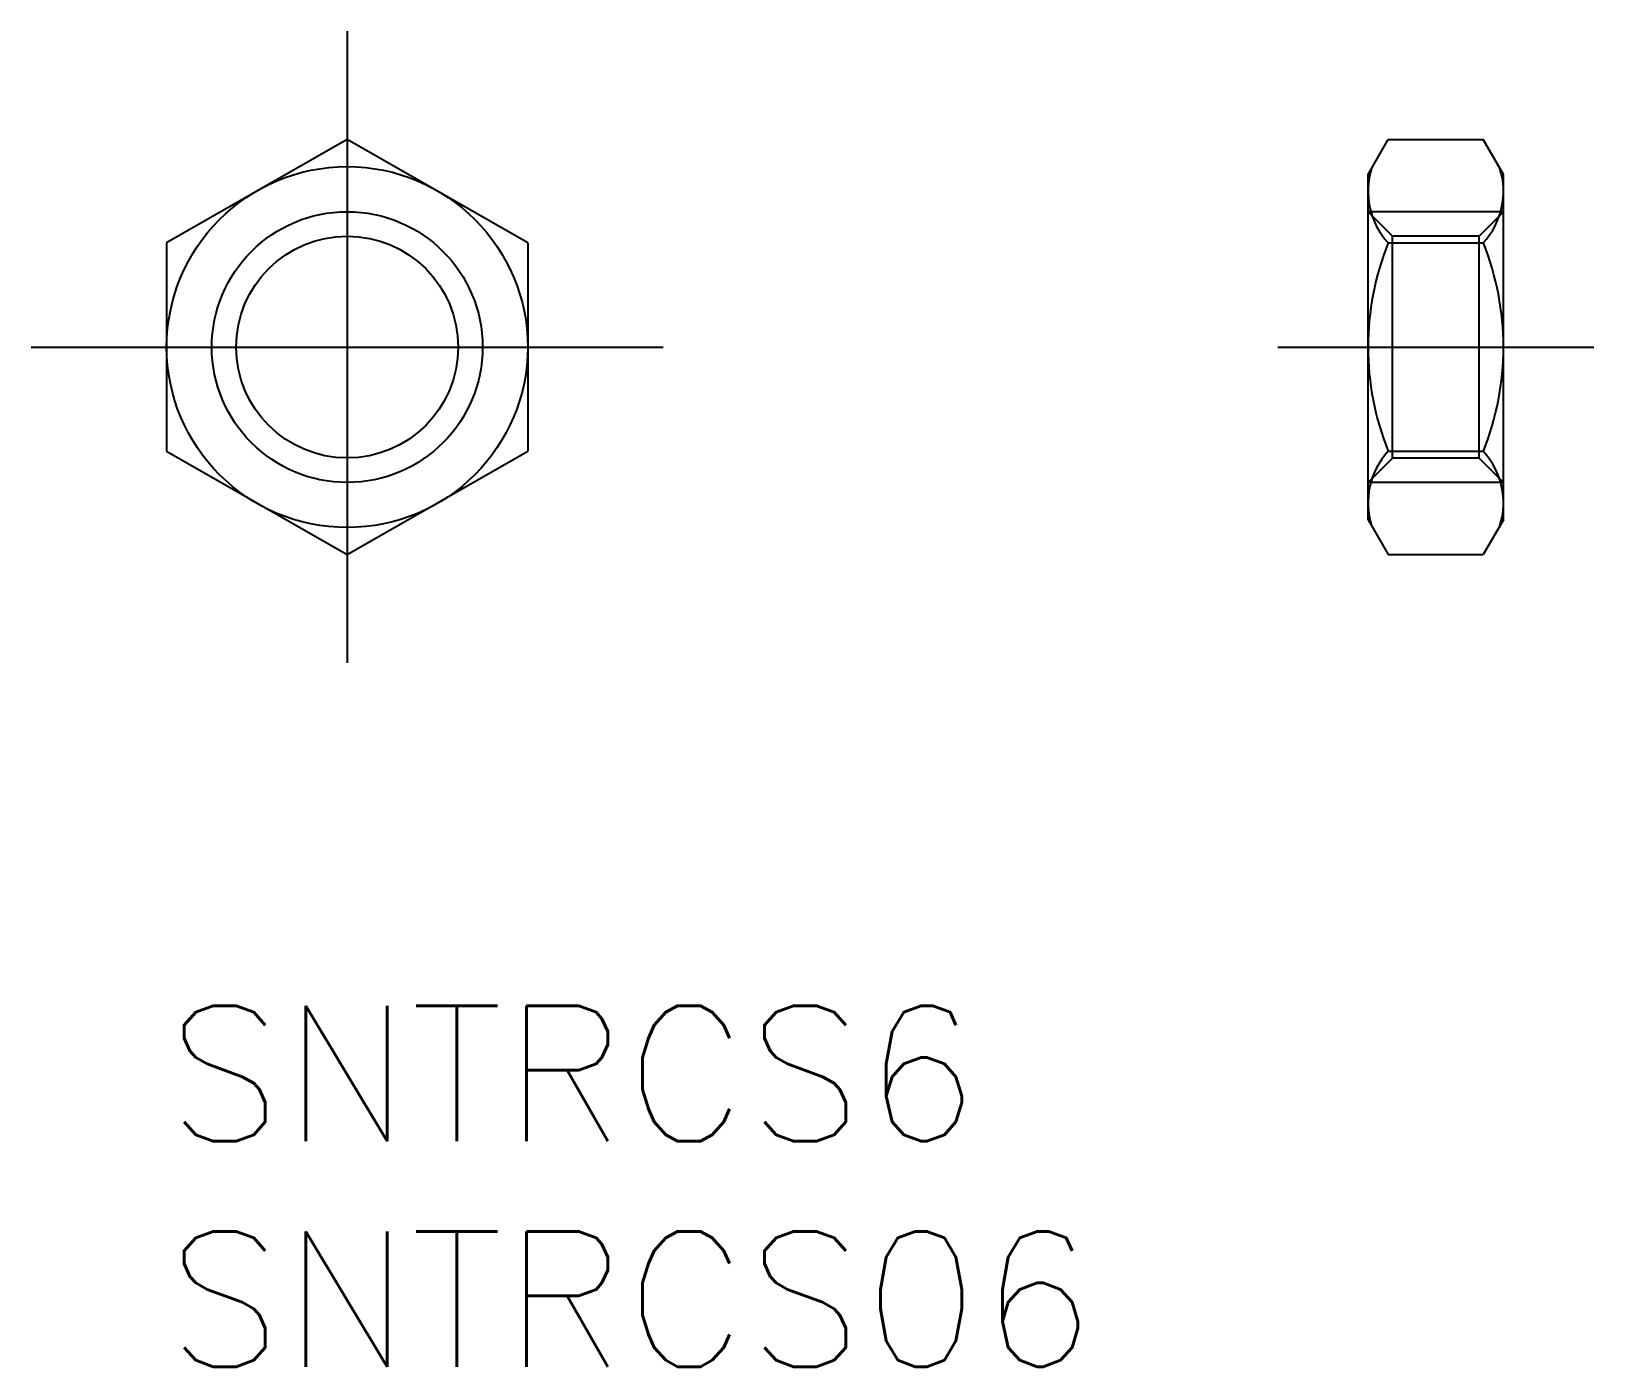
# Model space of a CAD drawing. Extents: x -3 to 31.6, y -8 to 21.6.
import ezdxf

# ---------------------------------------------------------------- set-up
doc = ezdxf.new("R2010")
doc.units = 0
doc.header["$LTSCALE"] = 0.5
doc.linetypes.add('CENTER', pattern=[50.8, 31.75, -6.35, 6.35, -6.35])
doc.linetypes.add('DASHED', pattern=[19.05, 12.7, -6.35])
for name, color, linetype in [('MSM_CENTER', 1, 'CENTER'), ('MSM_CONTINUOUS', 7, 'CONTINUOUS'), ('MSM_DASHED', 4, 'DASHED'), ('MSM_NARROW', 5, 'CONTINUOUS'), ('MSM_PART_NUMBER', 7, 'CONTINUOUS')]:
    doc.layers.add(name, color=color, linetype=linetype)
doc.styles.get("Standard").update_dxf_attribs({"font": 'txt.shx', "height": 3, "bigfont": 'bigfont.shx'})

# ---------------------------------------------------------------- blocks, each defined once
blk = doc.blocks.new('*U3')
at = {"layer": 'MSM_PART_NUMBER'}
blk.add_text('SNTRCS6', height=3, dxfattribs=at).set_placement((0, -3))
blk = doc.blocks.new('*U4')
at = {"layer": 'MSM_PART_NUMBER'}
blk.add_text('SNTRCS06', height=3, dxfattribs=at).set_placement((0, -8))

msp = doc.modelspace()

# ---------------------------------------------------------------- linework, layer by layer
at = {"layer": 'MSM_CENTER'}
for p, q in [((4, 21.6), (4, 7.6)), ((-3, 14.6), (11, 14.6)), ((24.615, 14.6), (31.615, 14.6))]:
    msp.add_line(p, q, dxfattribs=at)
at = {"layer": 'MSM_CONTINUOUS'}
for p, q in [((4, 19.2), (0, 16.909)), ((8, 16.909), (4, 19.2)), ((26.615, 18.426), (27.062, 19.2)), ((27.062, 19.2), (29.169, 19.2)), ((29.615, 18.426), (29.169, 19.2)), ((26.615, 10.774), (26.615, 18.426)), ((29.615, 10.774), (29.615, 18.426)), ((0, 16.909), (0, 12.291)), ((8, 16.909), (8, 12.291)), ((27.062, 16.909), (29.169, 16.909)), ((0, 12.291), (4, 10)), ((4, 10), (8, 12.291)), ((27.062, 12.291), (29.169, 12.291)), ((26.615, 10.774), (27.062, 10)), ((29.615, 10.774), (29.169, 10)), ((27.062, 10), (29.169, 10))]:
    msp.add_line(p, q, dxfattribs=at)
for radius in [4, 2.458]:
    msp.add_circle((4, 14.6), radius, dxfattribs=at)
for centre, radius, start, end in [((28.307, 18.055), 1.692, 162.6042, 222.6042), ((27.923, 18.055), 1.692, 317.3958, 17.3958), ((32.81, 14.6), 6.195, 158.1109, 201.8891), ((23.421, 14.6), 6.195, 338.1109, 21.8891), ((28.307, 11.145), 1.692, 137.3958, 197.3958), ((27.923, 11.145), 1.692, 342.6042, 42.6042)]:
    msp.add_arc(centre, radius, start, end, dxfattribs=at)
at = {"layer": 'MSM_DASHED'}
for p, q in [((29.615, 17.6), (26.615, 17.6)), ((26.615, 17.6), (27.157, 17.058)), ((29.615, 17.6), (29.074, 17.058)), ((27.157, 12.141), (27.157, 17.058)), ((29.074, 17.058), (27.157, 17.058)), ((29.074, 12.141), (29.074, 17.058)), ((26.615, 11.6), (27.157, 12.141)), ((29.074, 12.141), (27.157, 12.141)), ((29.615, 11.6), (29.074, 12.141)), ((29.615, 11.6), (26.615, 11.6))]:
    msp.add_line(p, q, dxfattribs=at)
at = {"layer": 'MSM_NARROW'}
msp.add_circle((4, 14.6), 3, dxfattribs=at)

# ---------------------------------------------------------------- block references
at = {"layer": 'MSM_CONTINUOUS'}
for name in ['*U3', '*U4']:
    msp.add_blockref(name, (0, 0), dxfattribs=at)

doc.saveas('drawing.dxf')
